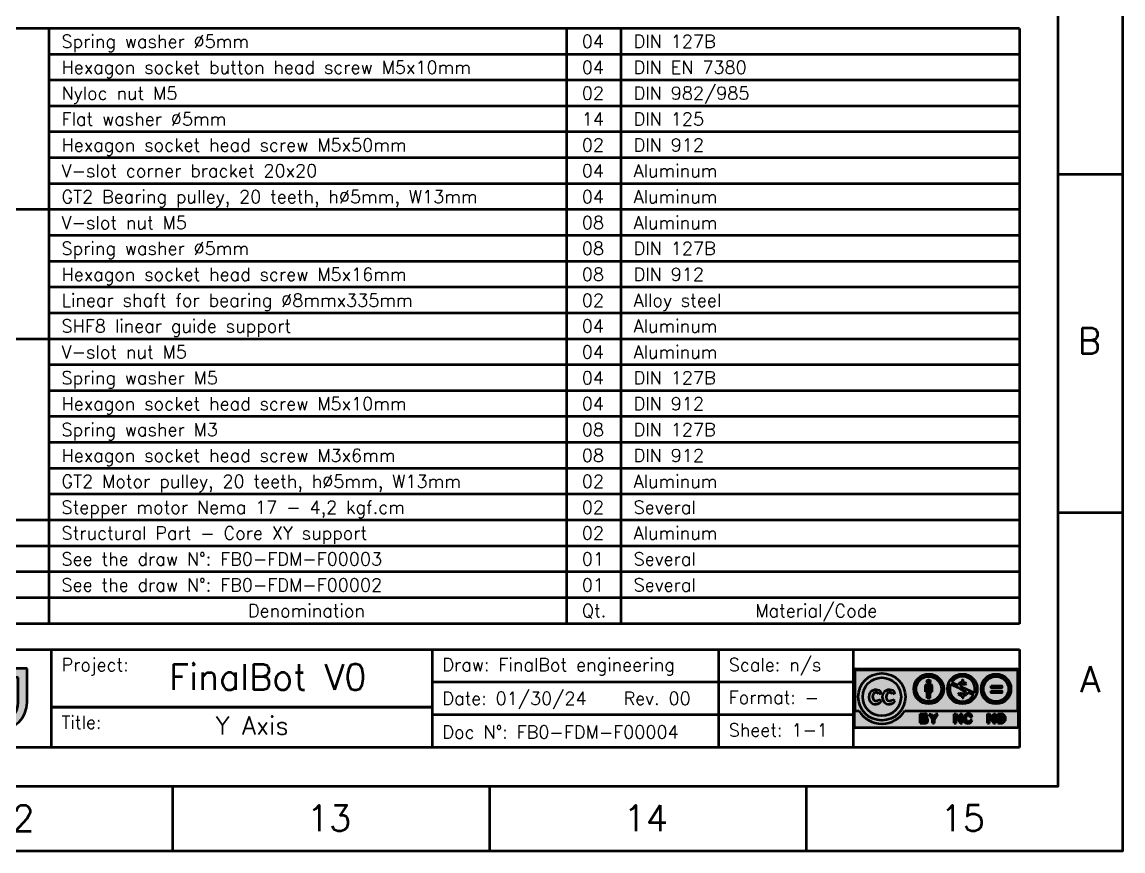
# Model space of a CAD drawing. Extents: x 21047 to 22882, y -7321 to -6014.
# Drawn here: x 22456.9 to 22882.3, y -7321 to -7000.7 of the extents above; entities that cross this region are included whole.
import ezdxf

# ---------------------------------------------------------------- set-up
doc = ezdxf.new("R2010")
doc.units = 0
doc.layers.add('Cotas', color=90, linetype='Continuous')
doc.layers.add('Peças Usinadas', color=120, linetype='Continuous', lineweight=50)
doc.styles.get("Standard").update_dxf_attribs({"font": 'romans.shx'})

# ---------------------------------------------------------------- blocks, each defined once
blk = doc.blocks.new('Logo CC')
at = {"layer": 'Peças Usinadas'}
h = blk.add_hatch(color=252, dxfattribs=at)
h.dxf.hatch_style = 1
h.paths.add_polyline_path([(20.48, 4.9, 0.414214), (20.04, 5.34), (-17.19, 5.34, 0.414214), (-17.63, 4.9), (-17.63, -7.85, 0.414214), (-17.19, -8.29), (20.04, -8.29, 0.414214), (20.48, -7.85), (20.48, 4.9)])
h.paths.add_polyline_path([(-16.56, -4.37), (-17.44, -4.37), (-17.44, 4.9, -0.414214), (-17.19, 5.15), (20.04, 5.15, -0.414214), (20.29, 4.9), (20.29, -4.37), (-5.84, -4.37, -0.563159), (-16.56, -4.37)], flags=16)
h.paths.add_polyline_path([(-16.67, -1.12, -1), (-5.73, -1.12, -1), (-16.67, -1.12)], flags=0)
h.paths.add_polyline_path([(-2.34, -5.06), (-1.12, -5.06, -0.661969), (-0.86, -6.06, -0.788457), (-1.09, -7.22), (-2.34, -7.22), (-2.34, -5.06)], flags=16)
h.paths.add_polyline_path([(-0.23, -5.14), (0.26, -5.14), (0.76, -5.98), (1.27, -5.14), (1.76, -5.14), (1, -6.41), (1, -7.27), (0.76, -7.27), (0.53, -7.27), (0.53, -6.41), (-0.23, -5.14)], flags=16)
h.paths.add_polyline_path([(5.57, -5.1), (6.05, -5.1), (6.97, -6.44), (6.97, -5.1), (7.45, -5.1), (7.45, -7.21), (6.97, -7.21), (6.05, -5.87), (6.05, -7.23), (5.57, -7.23), (5.57, -5.1)], flags=16)
h.paths.add_polyline_path([(7.82, -5.75, -0.213732), (8.48, -5.08, -0.134698), (9.1, -5.09, -0.397759), (9.71, -5.83), (9.24, -5.83, 0.6511), (8.35, -5.62, 0.22418), (8.31, -6.58, 0.699149), (9.24, -6.54), (9.71, -6.54, -0.390337), (8.8, -7.31, -0.329081), (7.83, -6.65, -0.166195), (7.82, -5.75)], flags=16)
h.paths.add_polyline_path([(13.29, -5.1), (13.77, -5.1), (14.7, -6.44), (14.7, -5.1), (15.18, -5.1), (15.18, -7.21), (14.7, -7.21), (13.77, -5.87), (13.77, -7.23), (13.29, -7.23), (13.29, -5.1)], flags=16)
h.paths.add_polyline_path([(15.66, -5.1), (16.59, -5.1, -0.863396), (16.59, -7.21), (15.66, -7.21), (15.66, -5.1)], flags=16)
h.paths.add_polyline_path([(16.02, -5.45), (16.59, -5.45, -0.611418), (16.59, -6.9), (16.02, -6.9), (16.02, -5.45)], flags=0)
h.paths.add_polyline_path([(-1.84, -5.45), (-1.29, -5.45, -0.888745), (-1.29, -5.94), (-1.84, -5.94), (-1.84, -5.45)], flags=0)
h.paths.add_polyline_path([(-1.84, -6.36), (-1.21, -6.36, -0.888745), (-1.21, -6.85), (-1.84, -6.85), (-1.84, -6.36)], flags=0)
h.paths.add_polyline_path([(-6.76, -1.12, -1), (-15.64, -1.12, -1), (-6.76, -1.12)], flags=0)
h.paths.add_polyline_path([(3.13, 0.69, -1), (-3.81, 0.69, -1), (3.13, 0.69)], flags=0)
h.paths.add_polyline_path([(2.59, 0.69, -1), (-3.27, 0.69, -1), (2.59, 0.69)], flags=0)
h.paths.add_polyline_path([(-1.12, 1.44, -0.414214), (-0.92, 1.64), (-0.34, 1.64), (0.23, 1.64, -0.414213), (0.43, 1.44), (0.43, 0), (0, 0), (0, -1.46), (-0.34, -1.46), (-0.69, -1.46), (-0.69, 0), (-1.12, 0), (-1.12, 1.44)], flags=0)
h.paths.add_polyline_path([(10.93, 0.69, -1), (3.99, 0.69, -1), (10.93, 0.69)], flags=0)
h.paths.add_polyline_path([(4.75, 1.8), (6.66, 0.93, 0.109981), (8.05, 0.21, -0.673703), (8.15, -0.15, -0.259108), (6.78, -0.18), (6.51, -0.48, 0.155874), (7.39, -0.85), (7.39, -1.33), (7.63, -1.33), (7.63, -0.85, 0.142846), (8.46, -0.56, 0.147289), (8.76, -0.04), (10.07, -0.64, -0.962523), (4.75, 1.8)], flags=0)
h.paths.add_polyline_path([(7.33, 1.73, -0.154068), (8.15, 1.66), (8.43, 1.96, 0.096441), (7.63, 2.24), (7.63, 2.76), (7.39, 2.76), (7.39, 2.26, 0.305146), (6.45, 1.57), (4.97, 2.24, -0.876811), (10.26, -0.18), (7.26, 1.21, -0.730169), (7.33, 1.73)], flags=0)
h.paths.add_polyline_path([(18.73, 0.69, -1), (11.79, 0.69, -1), (18.73, 0.69)], flags=0)
h.paths.add_polyline_path([(18.19, 0.69, -1), (12.33, 0.69, -1), (18.19, 0.69)], flags=0)
h.paths.add_polyline_path([(14.14, 1.43), (16.6, 1.43), (16.6, 0.97), (14.14, 0.97), (14.14, 1.43)], flags=0)
h.paths.add_polyline_path([(-11.27, -0.18), (-11.88, -0.53, 0.450891), (-13.11, -0.33, 0.349848), (-13.01, -1.97, 0.361747), (-11.79, -1.71), (-11.3, -2.06, -0.517788), (-13.86, -2.29, -0.339698), (-13.89, -0.09, -0.489965), (-11.27, -0.18)], flags=0)
h.paths.add_polyline_path([(-8.12, -0.18), (-8.73, -0.53, 0.450891), (-9.96, -0.33, 0.349848), (-9.86, -1.97, 0.361747), (-8.64, -1.71), (-8.15, -2.06, -0.517788), (-10.71, -2.29, -0.339698), (-10.74, -0.09, -0.489965), (-8.12, -0.18)], flags=0)
h.paths.add_polyline_path([(14.14, 0.28), (16.6, 0.28), (16.6, -0.19), (14.14, -0.19), (14.14, 0.28)], flags=0)
h.paths.add_polyline_path([(0.05, 2.45, -1), (-0.74, 2.45, -1), (0.05, 2.45)], flags=0)
h = blk.add_hatch(color=254, dxfattribs=at)
h.dxf.hatch_style = 1
h.paths.add_polyline_path([(20.29, 4.9, 0.414214), (20.04, 5.15), (-17.19, 5.15, 0.414214), (-17.44, 4.9), (-17.44, -4.37), (-16.56, -4.37, 0.563159), (-5.84, -4.37), (20.29, -4.37), (20.29, 4.9)])
h.paths.add_polyline_path([(-5.73, -1.12, -1), (-16.67, -1.12, -1), (-5.73, -1.12)], flags=16)
h.paths.add_polyline_path([(-6.76, -1.12, -1), (-15.64, -1.12, -1), (-6.76, -1.12)], flags=0)
h.paths.add_polyline_path([(3.13, 0.69, -1), (-3.81, 0.69, -1), (3.13, 0.69)], flags=16)
h.paths.add_polyline_path([(2.59, 0.69, -1), (-3.27, 0.69, -1), (2.59, 0.69)], flags=0)
h.paths.add_polyline_path([(-1.12, 1.44, -0.414214), (-0.92, 1.64), (-0.34, 1.64), (0.23, 1.64, -0.414213), (0.43, 1.44), (0.43, 0), (0, 0), (0, -1.46), (-0.34, -1.46), (-0.69, -1.46), (-0.69, 0), (-1.12, 0), (-1.12, 1.44)], flags=0)
h.paths.add_polyline_path([(10.93, 0.69, -1), (3.99, 0.69, -1), (10.93, 0.69)], flags=16)
h.paths.add_polyline_path([(4.75, 1.8), (6.66, 0.93, 0.109981), (8.05, 0.21, -0.673703), (8.15, -0.15, -0.259108), (6.78, -0.18), (6.51, -0.48, 0.155874), (7.39, -0.85), (7.39, -1.33), (7.63, -1.33), (7.63, -0.85, 0.142846), (8.46, -0.56, 0.147289), (8.76, -0.04), (10.07, -0.64, -0.962523), (4.75, 1.8)], flags=0)
h.paths.add_polyline_path([(7.33, 1.73, -0.154068), (8.15, 1.66), (8.43, 1.96, 0.096441), (7.63, 2.24), (7.63, 2.76), (7.39, 2.76), (7.39, 2.26, 0.305146), (6.45, 1.57), (4.97, 2.24, -0.876811), (10.26, -0.18), (7.26, 1.21, -0.730169), (7.33, 1.73)], flags=0)
h.paths.add_polyline_path([(18.73, 0.69, -1), (11.79, 0.69, -1), (18.73, 0.69)], flags=16)
h.paths.add_polyline_path([(18.19, 0.69, -1), (12.33, 0.69, -1), (18.19, 0.69)], flags=0)
h.paths.add_polyline_path([(14.14, 1.43), (16.6, 1.43), (16.6, 0.97), (14.14, 0.97), (14.14, 1.43)], flags=0)
h.paths.add_polyline_path([(-11.27, -0.18), (-11.88, -0.53, 0.450891), (-13.11, -0.33, 0.349848), (-13.01, -1.97, 0.361747), (-11.79, -1.71), (-11.3, -2.06, -0.517788), (-13.86, -2.29, -0.339698), (-13.89, -0.09, -0.489965), (-11.27, -0.18)], flags=0)
h.paths.add_polyline_path([(-8.12, -0.18), (-8.73, -0.53, 0.450891), (-9.96, -0.33, 0.349848), (-9.86, -1.97, 0.361747), (-8.64, -1.71), (-8.15, -2.06, -0.517788), (-10.71, -2.29, -0.339698), (-10.74, -0.09, -0.489965), (-8.12, -0.18)], flags=0)
h.paths.add_polyline_path([(14.14, 0.28), (16.6, 0.28), (16.6, -0.19), (14.14, -0.19), (14.14, 0.28)], flags=0)
h.paths.add_polyline_path([(0.05, 2.45, -1), (-0.74, 2.45, -1), (0.05, 2.45)], flags=0)
h = blk.add_hatch(color=252, dxfattribs=at)
h.dxf.hatch_style = 1
h.paths.add_polyline_path([(-5.73, -1.12, 1), (-16.67, -1.12, 1), (-5.73, -1.12)])
h.paths.add_polyline_path([(-15.64, -1.12, -1), (-6.76, -1.12, -1), (-15.64, -1.12)], flags=16)
h.paths.add_polyline_path([(-13.89, -0.09, -0.489965), (-11.27, -0.18), (-11.88, -0.53, 0.450891), (-13.11, -0.33, 0.349848), (-13.01, -1.97, 0.361747), (-11.79, -1.71), (-11.3, -2.06, -0.517788), (-13.86, -2.29, -0.339698), (-13.89, -0.09)], flags=0)
h.paths.add_polyline_path([(-10.74, -0.09, -0.489965), (-8.12, -0.18), (-8.73, -0.53, 0.450891), (-9.96, -0.33, 0.349848), (-9.86, -1.97, 0.361747), (-8.64, -1.71), (-8.15, -2.06, -0.517788), (-10.71, -2.29, -0.339698), (-10.74, -0.09)], flags=0)
h = blk.add_hatch(color=7, dxfattribs=at)
h.dxf.hatch_style = 1
h.paths.add_polyline_path([(-6.76, -1.12, 1), (-15.64, -1.12, 1), (-6.76, -1.12)])
h.paths.add_polyline_path([(-13.89, -0.09, -0.489965), (-11.27, -0.18), (-11.88, -0.53, 0.450891), (-13.11, -0.33, 0.349848), (-13.01, -1.97, 0.361747), (-11.79, -1.71), (-11.3, -2.06, -0.517788), (-13.86, -2.29, -0.339698), (-13.89, -0.09)], flags=16)
h.paths.add_polyline_path([(-10.74, -0.09, -0.489965), (-8.12, -0.18), (-8.73, -0.53, 0.450891), (-9.96, -0.33, 0.349848), (-9.86, -1.97, 0.361747), (-8.64, -1.71), (-8.15, -2.06, -0.517788), (-10.71, -2.29, -0.339698), (-10.74, -0.09)], flags=16)
h = blk.add_hatch(color=252, dxfattribs=at)
h.dxf.hatch_style = 1
h.paths.add_polyline_path([(3.13, 0.69, 1), (-3.81, 0.69, 1), (3.13, 0.69)])
h.paths.add_polyline_path([(2.59, 0.69, -1), (-3.27, 0.69, -1), (2.59, 0.69)], flags=16)
h.paths.add_polyline_path([(-0.92, 1.64), (-0.34, 1.64), (0.23, 1.64, -0.414213), (0.43, 1.44), (0.43, 0), (0, 0), (0, -1.46), (-0.34, -1.46), (-0.69, -1.46), (-0.69, 0), (-1.12, 0), (-1.12, 1.44, -0.414214), (-0.92, 1.64)], flags=0)
h.paths.add_polyline_path([(0.05, 2.45, -1), (-0.74, 2.45, -1), (0.05, 2.45)], flags=0)
h = blk.add_hatch(color=7, dxfattribs=at)
h.dxf.hatch_style = 1
h.paths.add_polyline_path([(2.59, 0.69, 1), (-3.27, 0.69, 1), (2.59, 0.69)])
h.paths.add_polyline_path([(-0.92, 1.64), (-0.34, 1.64), (0.23, 1.64, -0.414213), (0.43, 1.44), (0.43, 0), (0, 0), (0, -1.46), (-0.34, -1.46), (-0.69, -1.46), (-0.69, 0), (-1.12, 0), (-1.12, 1.44, -0.414214), (-0.92, 1.64)], flags=16)
h.paths.add_polyline_path([(0.05, 2.45, -1), (-0.74, 2.45, -1), (0.05, 2.45)], flags=16)
h = blk.add_hatch(color=252, dxfattribs=at)
h.dxf.hatch_style = 1
h.paths.add_polyline_path([(0.05, 2.45, 1), (-0.74, 2.45, 1), (0.05, 2.45)])
h = blk.add_hatch(color=252, dxfattribs=at)
h.dxf.hatch_style = 1
h.paths.add_polyline_path([(10.93, 0.69, 1), (3.99, 0.69, 1), (10.93, 0.69)])
h.paths.add_polyline_path([(4.75, 1.8), (6.66, 0.93, 0.109981), (8.05, 0.21, -0.673703), (8.15, -0.15, -0.259108), (6.78, -0.18), (6.51, -0.48, 0.155874), (7.39, -0.85), (7.39, -1.33), (7.63, -1.33), (7.63, -0.85, 0.142846), (8.46, -0.56, 0.147289), (8.76, -0.04), (10.07, -0.64, -0.962523), (4.75, 1.8)], flags=16)
h.paths.add_polyline_path([(10.26, -0.18), (7.26, 1.21, -0.730169), (7.33, 1.73, -0.154068), (8.15, 1.66), (8.43, 1.96, 0.096441), (7.63, 2.24), (7.63, 2.76), (7.39, 2.76), (7.39, 2.26, 0.305146), (6.45, 1.57), (4.97, 2.24, -0.876811), (10.26, -0.18)], flags=16)
h = blk.add_hatch(color=7, dxfattribs=at)
h.dxf.hatch_style = 1
h.paths.add_polyline_path([(7.39, 2.76), (7.63, 2.76), (7.63, 2.24, -0.096441), (8.43, 1.96), (8.15, 1.66, 0.154068), (7.33, 1.73, 0.730169), (7.26, 1.21), (10.26, -0.18, 0.876811), (4.97, 2.24), (6.45, 1.57, -0.305146), (7.39, 2.26), (7.39, 2.76)])
h = blk.add_hatch(color=252, dxfattribs=at)
h.dxf.hatch_style = 1
h.paths.add_polyline_path([(18.73, 0.69, 1), (11.79, 0.69, 1), (18.73, 0.69)])
h.paths.add_polyline_path([(18.19, 0.69, -1), (12.33, 0.69, -1), (18.19, 0.69)], flags=16)
h.paths.add_polyline_path([(14.14, 1.43), (16.6, 1.43), (16.6, 0.97), (14.14, 0.97), (14.14, 1.43)], flags=0)
h.paths.add_polyline_path([(14.14, 0.28), (16.6, 0.28), (16.6, -0.19), (14.14, -0.19), (14.14, 0.28)], flags=0)
h = blk.add_hatch(color=7, dxfattribs=at)
h.dxf.hatch_style = 1
h.paths.add_polyline_path([(12.33, 0.69, 1), (18.19, 0.69, 1), (12.33, 0.69)])
h.paths.add_polyline_path([(14.14, 1.43), (16.6, 1.43), (16.6, 0.97), (14.14, 0.97), (14.14, 1.43)], flags=16)
h.paths.add_polyline_path([(14.14, 0.28), (16.6, 0.28), (16.6, -0.19), (14.14, -0.19), (14.14, 0.28)], flags=16)
h = blk.add_hatch(color=252, dxfattribs=at)
h.dxf.hatch_style = 1
h.paths.add_polyline_path([(-11.3, -2.06), (-11.79, -1.71, -0.361747), (-13.01, -1.97, -0.349848), (-13.11, -0.33, -0.450891), (-11.88, -0.53), (-11.27, -0.18, 0.489965), (-13.89, -0.09, 0.339698), (-13.86, -2.29, 0.517788), (-11.3, -2.06)])
h = blk.add_hatch(color=252, dxfattribs=at)
h.dxf.hatch_style = 1
h.paths.add_polyline_path([(-8.15, -2.06), (-8.64, -1.71, -0.361747), (-9.86, -1.97, -0.349848), (-9.96, -0.33, -0.450891), (-8.73, -0.53), (-8.12, -0.18, 0.489965), (-10.74, -0.09, 0.339698), (-10.71, -2.29, 0.517788), (-8.15, -2.06)])
h = blk.add_hatch(color=252, dxfattribs=at)
h.dxf.hatch_style = 1
h.paths.add_polyline_path([(0.43, 1.44, 0.414214), (0.23, 1.64), (-0.34, 1.64), (-0.92, 1.64, 0.414214), (-1.12, 1.44), (-1.12, 0), (-0.69, 0), (-0.69, -1.46), (-0.34, -1.46), (0, -1.46), (0, 0), (0.43, 0), (0.43, 1.44)])
h = blk.add_hatch(color=7, dxfattribs=at)
h.dxf.hatch_style = 1
h.paths.add_polyline_path([(6.66, 0.93), (4.75, 1.8, 0.962523), (10.07, -0.64), (8.76, -0.04, -0.147289), (8.46, -0.56, -0.142846), (7.63, -0.85), (7.63, -1.33), (7.39, -1.33), (7.39, -0.85, -0.155874), (6.51, -0.48), (6.78, -0.18, 0.259108), (8.15, -0.15, 0.673703), (8.05, 0.21, -0.109981), (6.66, 0.93)])
h = blk.add_hatch(color=252, dxfattribs=at)
h.dxf.hatch_style = 1
h.paths.add_polyline_path([(16.6, 1.43), (14.14, 1.43), (14.14, 0.97), (16.6, 0.97), (16.6, 1.43)])
h = blk.add_hatch(color=252, dxfattribs=at)
h.dxf.hatch_style = 1
h.paths.add_polyline_path([(16.6, 0.28), (14.14, 0.28), (14.14, -0.19), (16.6, -0.19), (16.6, 0.28)])
h = blk.add_hatch(color=7, dxfattribs=at)
h.dxf.hatch_style = 1
h.paths.add_polyline_path([(-0.86, -6.06, 0.661969), (-1.12, -5.06), (-2.34, -5.06), (-2.34, -7.22), (-1.09, -7.22, 0.788457), (-0.86, -6.06)])
h.paths.add_polyline_path([(-1.84, -5.45), (-1.29, -5.45, -0.888745), (-1.29, -5.94), (-1.84, -5.94), (-1.84, -5.45)], flags=16)
h.paths.add_polyline_path([(-1.84, -6.36), (-1.21, -6.36, -0.888745), (-1.21, -6.85), (-1.84, -6.85), (-1.84, -6.36)], flags=16)
h = blk.add_hatch(color=7, dxfattribs=at)
h.dxf.hatch_style = 1
h.paths.add_polyline_path([(7.45, -5.1), (6.97, -5.1), (6.97, -6.44), (6.05, -5.1), (5.57, -5.1), (5.57, -7.23), (6.05, -7.23), (6.05, -5.87), (6.97, -7.21), (7.45, -7.21), (7.45, -5.1)])
h = blk.add_hatch(color=7, dxfattribs=at)
h.dxf.hatch_style = 1
h.paths.add_polyline_path([(9.71, -6.54), (9.24, -6.54, -0.699149), (8.31, -6.58, -0.22418), (8.35, -5.62, -0.6511), (9.24, -5.83), (9.71, -5.83, 0.397759), (9.1, -5.09, 0.134698), (8.48, -5.08, 0.213732), (7.82, -5.75, 0.166195), (7.83, -6.65, 0.329081), (8.8, -7.31, 0.390337), (9.71, -6.54)])
h = blk.add_hatch(color=7, dxfattribs=at)
h.dxf.hatch_style = 1
h.paths.add_polyline_path([(15.18, -5.1), (14.7, -5.1), (14.7, -6.44), (13.77, -5.1), (13.29, -5.1), (13.29, -7.23), (13.77, -7.23), (13.77, -5.87), (14.7, -7.21), (15.18, -7.21), (15.18, -5.1)])
h = blk.add_hatch(color=7, dxfattribs=at)
h.dxf.hatch_style = 1
h.paths.add_polyline_path([(16.59, -5.1), (15.66, -5.1), (15.66, -7.21), (16.59, -7.21, 0.863396), (16.59, -5.1)])
h.paths.add_polyline_path([(16.02, -5.45), (16.59, -5.45, -0.611418), (16.59, -6.9), (16.02, -6.9), (16.02, -5.45)], flags=16)
h = blk.add_hatch(color=252, dxfattribs=at)
h.dxf.hatch_style = 1
h.paths.add_polyline_path([(-1.29, -5.45), (-1.84, -5.45), (-1.84, -5.94), (-1.29, -5.94, 0.888745), (-1.29, -5.45)])
h = blk.add_hatch(color=252, dxfattribs=at)
h.dxf.hatch_style = 1
h.paths.add_polyline_path([(-1.21, -6.36), (-1.84, -6.36), (-1.84, -6.85), (-1.21, -6.85, 0.888745), (-1.21, -6.36)])
h = blk.add_hatch(color=7, dxfattribs=at)
h.dxf.hatch_style = 1
h.paths.add_polyline_path([(1.76, -5.14), (1.27, -5.14), (0.76, -5.98), (0.26, -5.14), (-0.23, -5.14), (0.53, -6.41), (0.53, -7.27), (0.76, -7.27), (1, -7.27), (1, -6.41), (1.76, -5.14)])
h = blk.add_hatch(color=252, dxfattribs=at)
h.dxf.hatch_style = 1
h.paths.add_polyline_path([(16.59, -5.45), (16.02, -5.45), (16.02, -6.9), (16.59, -6.9, 0.611418), (16.59, -5.45)])
for p, q in [((-17.85, 9.83), (-17.85, -12.87)), ((-17.85, 9.83), (20.69, 9.83)), ((20.69, 9.83), (20.69, -12.87)), ((20.69, -12.87), (-17.85, -12.87))]:
    blk.add_line(p, q, dxfattribs=at)
at = {"layer": 'Peças Usinadas', "color": 252}
for p, q in [((-17.19, 5.34), (20.04, 5.34)), ((-17.19, 5.15), (20.04, 5.15)), ((-17.63, 4.9), (-17.63, -7.85)), ((-17.44, 4.9), (-17.44, -4.37)), ((20.29, -4.37), (20.29, 4.9)), ((20.48, -7.85), (20.48, 4.9)), ((-1.12, 0), (-1.12, 1.44)), ((-0.69, 0), (-1.12, 0)), ((-0.92, 1.64), (-0.34, 1.64)), ((-0.69, -1.46), (-0.69, 0)), ((0.23, 1.64), (-0.34, 1.64)), ((0, 0), (0.43, 0)), ((0, -1.46), (0, 0)), ((0.43, 0), (0.43, 1.44)), ((4.75, 1.8), (6.66, 0.93)), ((4.97, 2.24), (6.45, 1.57)), ((7.26, 1.21), (10.26, -0.18)), ((8.15, 1.66), (8.43, 1.96)), ((-11.27, -0.18), (-11.88, -0.53)), ((-11.3, -2.06), (-11.79, -1.71)), ((-8.12, -0.18), (-8.73, -0.53)), ((-8.15, -2.06), (-8.64, -1.71)), ((-0.34, -1.46), (-0.69, -1.46)), ((-0.34, -1.46), (0, -1.46)), ((6.51, -0.48), (6.78, -0.18)), ((8.76, -0.04), (10.07, -0.64)), ((-17.44, -4.37), (-16.56, -4.37)), ((-5.84, -4.37), (20.29, -4.37)), ((-2.34, -5.06), (-1.12, -5.06)), ((-2.34, -7.22), (-2.34, -5.06)), ((5.57, -5.1), (6.05, -5.1)), ((5.57, -7.23), (5.57, -5.1)), ((6.05, -5.1), (6.97, -6.44)), ((6.97, -6.44), (6.97, -5.1)), ((6.97, -5.1), (7.45, -5.1)), ((7.45, -7.21), (7.45, -5.1)), ((13.29, -5.1), (13.77, -5.1)), ((13.29, -7.23), (13.29, -5.1)), ((13.77, -5.1), (14.7, -6.44)), ((14.7, -6.44), (14.7, -5.1)), ((14.7, -5.1), (15.18, -5.1)), ((15.18, -7.21), (15.18, -5.1)), ((15.66, -5.1), (16.59, -5.1)), ((15.66, -7.21), (15.66, -5.1)), ((-2.34, -7.22), (-1.09, -7.22)), ((-1.84, -5.94), (-1.84, -5.45)), ((-1.84, -5.45), (-1.29, -5.45)), ((-1.84, -5.94), (-1.29, -5.94)), ((-1.84, -6.36), (-1.21, -6.36)), ((-1.84, -6.85), (-1.84, -6.36)), ((-1.84, -6.85), (-1.21, -6.85)), ((-0.23, -5.14), (0.26, -5.14)), ((0.53, -6.41), (-0.23, -5.14)), ((0.76, -5.98), (0.26, -5.14)), ((0.53, -7.27), (0.53, -6.41)), ((0.53, -7.27), (0.76, -7.27)), ((0.76, -5.98), (1.27, -5.14)), ((1, -7.27), (0.76, -7.27)), ((1, -6.41), (1.76, -5.14)), ((1, -7.27), (1, -6.41)), ((1.76, -5.14), (1.27, -5.14)), ((5.57, -7.23), (6.05, -7.23)), ((6.05, -5.87), (6.97, -7.21)), ((6.05, -7.23), (6.05, -5.87)), ((6.97, -7.21), (7.45, -7.21)), ((9.24, -5.83), (9.71, -5.83)), ((9.24, -6.54), (9.71, -6.54)), ((13.29, -7.23), (13.77, -7.23)), ((13.77, -5.87), (14.7, -7.21)), ((13.77, -7.23), (13.77, -5.87)), ((14.7, -7.21), (15.18, -7.21)), ((15.66, -7.21), (16.59, -7.21)), ((16.59, -5.45), (16.02, -5.45)), ((16.02, -6.9), (16.02, -5.45)), ((16.59, -6.9), (16.02, -6.9)), ((20.04, -8.29), (-17.19, -8.29))]:
    blk.add_line(p, q, dxfattribs=at)
at = {"layer": 'Peças Usinadas', "color": 252, "flags": 128}
for points in [[(7.63, 2.24), (7.63, 2.76), (7.39, 2.76), (7.39, 2.26)], [(7.39, -1.33), (7.63, -1.33), (7.63, -0.85)], [(7.39, -0.85), (7.39, -1.33)]]:
    blk.add_lwpolyline(points, dxfattribs=at)
for points in [[(14.14, 1.43), (16.6, 1.43), (16.6, 0.97), (14.14, 0.97)], [(14.14, 0.28), (16.6, 0.28), (16.6, -0.19), (14.14, -0.19)]]:
    blk.add_lwpolyline(points, close=True, dxfattribs=at)
at = {"layer": 'Peças Usinadas', "color": 252}
for centre, radius in [((-11.2, -1.12), 5.47), ((-11.2, -1.12), 4.44), ((-0.34, 0.69), 3.47), ((-0.34, 0.69), 2.93), ((-0.35, 2.45), 0.394), ((7.46, 0.69), 3.47), ((15.26, 0.69), 3.47), ((15.26, 0.69), 2.93)]:
    blk.add_circle(centre, radius, dxfattribs=at)
for centre, radius, start, end in [((-17.19, 4.9), 0.44, 90, 180), ((-17.19, 4.9), 0.25, 90, 180), ((20.04, 4.9), 0.44, 360, 90), ((20.04, 4.9), 0.25, 360, 90), ((7.46, 0.69), 2.93, 342.9005, 147.879), ((-12.61, -1.14), 1.65, 35.899, 140.312), ((-9.46, -1.14), 1.65, 35.899, 140.312), ((-0.92, 1.44), 0.2, 90, 180), ((0.23, 1.44), 0.2, 360, 90), ((7.46, 0.69), 2.93, 157.5777, 333.2017), ((7.43, 1.22), 1.04, 92.4066, 160.2839), ((8.98, 3.7), 3.61, 230.0829, 255.1878), ((7.38, 1.46), 0.274, 100.5329, 245.0759), ((7.64, 0.38), 1.38, 67.9424, 102.9766), ((7.31, 0.05), 2.22, 59.7313, 81.7659), ((8.03, 0.01), 0.197, 307.7598, 83.633), ((-12.44, -1.17), 1.81, 143.2776, 218.3278), ((-12.66, -1.27), 1.57, 220.4297, 329.9279), ((-12.03, -1.08), 1.32, 145.1635, 222.2927), ((-12.59, -0.97), 0.834, 32.2581, 129.3387), ((-12.56, -1.11), 0.977, 242.5501, 322.0999), ((-9.29, -1.17), 1.81, 143.2776, 218.3278), ((-9.51, -1.27), 1.57, 220.4297, 329.9279), ((-8.88, -1.08), 1.32, 145.1635, 222.2927), ((-9.44, -0.97), 0.834, 32.2581, 129.3387), ((-9.41, -1.11), 0.977, 242.5501, 322.0999), ((7.53, 0.72), 1.58, 229.3802, 264.8188), ((7.44, 1.08), 1.41, 242.197, 300.3024), ((7.53, 0.72), 1.58, 273.4515, 305.9694), ((7.75, 0.21), 1.05, 312.6699, 346.185), ((-11.2, -1.12), 6.26, 211.2271, 328.7729), ((-1.2, -5.61), 0.563, 307.4065, 81.4197), ((8.89, -6.15), 1.14, 111.2202, 159.478), ((8.78, -6.21), 1.17, 74.3385, 105.0244), ((9.01, -5.79), 0.705, 356.0828, 82.8454), ((16.43, -6.15), 1.06, 278.3856, 81.6144), ((-1.32, -5.69), 0.246, 276.7421, 83.2579), ((-1.24, -6.61), 0.246, 276.7421, 83.2579), ((-1.11, -6.61), 0.605, 272.1182, 65.1353), ((9.14, -6.19), 1.39, 161.3638, 199.108), ((8.76, -6.32), 0.992, 199.5295, 272.3911), ((9.34, -6.14), 1.12, 152.4639, 203.0066), ((8.77, -6.39), 0.498, 202.1633, 342.0005), ((8.75, -5.93), 0.504, 10.3325, 142.6051), ((8.84, -6.43), 0.878, 267.2945, 352.5847), ((16.22, -6.17), 0.813, 297.1152, 62.8848), ((-17.19, -7.85), 0.44, 180, 270), ((20.04, -7.85), 0.44, 270, 360)]:
    blk.add_arc(centre, radius, start, end, dxfattribs=at)
blk = doc.blocks.new('Logo CC 2')
at = {"layer": 'Peças Usinadas', "xscale": 1.666839599609375, "yscale": 1.666839599609375, "zscale": 1.666839599609375}
blk.add_blockref('Logo CC', (-0.72, 0), dxfattribs=at)
blk = doc.blocks.new('Logo FinalBot')
at = {"layer": 'Peças Usinadas'}
h = blk.add_hatch(color=160, dxfattribs=at)
h.dxf.hatch_style = 1
h.paths.add_polyline_path([(20.07, -3.68), (20.07, 4.02), (-16.79, 4.02, 0.414214), (-22.99, -2.18), (-22.99, -9.88), (13.87, -9.88, 0.414214), (20.07, -3.68)])
h.paths.add_polyline_path([(-16.79, 2.02), (18.07, 2.02), (18.07, -3.68, -0.414214), (13.87, -7.88), (-20.99, -7.88), (-20.99, -2.18, -0.414214), (-16.79, 2.02)], flags=16)
h.paths.add_polyline_path([(-17.68, 0.02), (-13.16, 0.02), (-13.16, -0.98), (-16.68, -0.98), (-16.68, -2.43), (-15.18, -2.43), (-15.18, -3.43), (-16.68, -3.43), (-16.68, -5.88), (-17.68, -5.88), (-17.68, 0.02)], flags=0)
h.paths.add_polyline_path([(0, 0), (1.39, 0), (1.39, -5.9), (0.39, -5.9), (0.39, -0.93), (0, -0.93), (0, 0)], flags=0)
h.paths.add_polyline_path([(-11.45, -1.02, -1), (-12.45, -1.02, -1), (-11.45, -1.02)], flags=0)
h.paths.add_polyline_path([(2.96, 0.02), (4.68, 0.02, -0.004522), (4.7, 0.02, -0.411567), (5.9, -1.2), (5.9, -1.97, -0.084636), (5.83, -2.4, -0.287129), (6.56, -3.57), (6.56, -4.58, -0.414214), (5.26, -5.88), (2.96, -5.88), (2.96, 0.02)], flags=0)
h.paths.add_polyline_path([(-12.45, -2.27), (-11.45, -2.27), (-11.45, -5.88), (-12.45, -5.88), (-12.45, -2.27)], flags=0)
h.paths.add_polyline_path([(-10.25, -3.57, -0.414214), (-8.95, -2.27), (-7.45, -2.27, -0.414213), (-6.15, -3.57), (-6.15, -5.88), (-7.15, -5.88), (-7.15, -3.57, 0.414214), (-7.45, -3.27), (-8.95, -3.27, 0.414214), (-9.25, -3.57), (-9.25, -5.88), (-10.25, -5.88), (-10.25, -3.57)], flags=0)
h.paths.add_polyline_path([(-5.11, -4.09, -0.414214), (-3.31, -2.29), (-2.81, -2.29, -0.11565), (-2.01, -2.48), (-2.01, -2.29), (-1.01, -2.29), (-1.01, -5.9), (-2.01, -5.9), (-2.01, -5.71, -0.114336), (-2.8, -5.9), (-3.3, -5.9, -0.411757), (-5.11, -4.09)], flags=0)
h.paths.add_polyline_path([(-4.11, -4.09, -0.414214), (-3.31, -3.29), (-2.81, -3.29, -0.414213), (-2.01, -4.09), (-2.01, -4.21, -0.37241), (-2.8, -4.9), (-3.3, -4.9, -0.40873), (-4.11, -4.09)], flags=0)
h.paths.add_polyline_path([(3.96, -3.27), (5.26, -3.27, -0.414214), (5.56, -3.57), (5.56, -4.58, -0.414214), (5.26, -4.88), (3.96, -4.88), (3.96, -3.27)], flags=0)
h.paths.add_polyline_path([(7.6, -4.07, -0.414214), (9.4, -2.27), (9.92, -2.27, -0.414214), (11.72, -4.07, -0.411757), (9.91, -5.87), (9.41, -5.87, -0.411757), (7.6, -4.07)], flags=0)
h.paths.add_polyline_path([(8.6, -4.07, -0.414214), (9.4, -3.27), (9.92, -3.27, -0.414214), (10.72, -4.07, -0.40873), (9.91, -4.87), (9.41, -4.87, -0.40873), (8.6, -4.07)], flags=0)
h.paths.add_polyline_path([(3.96, -0.98), (4.68, -0.98, -0.007603), (4.69, -0.98, -0.003081), (4.69, -0.98, -0.407969), (4.9, -1.2), (4.9, -1.97, -0.414214), (4.6, -2.27), (3.96, -2.27), (3.96, -0.98)], flags=0)
h = blk.add_hatch(color=7, dxfattribs=at)
h.dxf.hatch_style = 1
h.paths.add_polyline_path([(18.07, 2.02), (-16.79, 2.02, 0.414214), (-20.99, -2.18), (-20.99, -7.88), (13.87, -7.88, 0.414214), (18.07, -3.68), (18.07, 2.02)])
h.paths.add_polyline_path([(-17.68, 0.02), (-13.16, 0.02), (-13.16, -0.98), (-16.68, -0.98), (-16.68, -2.43), (-15.18, -2.43), (-15.18, -3.43), (-16.68, -3.43), (-16.68, -5.88), (-17.68, -5.88), (-17.68, 0.02)], flags=16)
h.paths.add_polyline_path([(-12.45, -2.27), (-11.45, -2.27), (-11.45, -5.88), (-12.45, -5.88), (-12.45, -2.27)], flags=16)
h.paths.add_polyline_path([(-8.95, -2.27), (-7.45, -2.27, -0.414213), (-6.15, -3.57), (-6.15, -5.88), (-7.15, -5.88), (-7.15, -3.57, 0.414214), (-7.45, -3.27), (-8.95, -3.27, 0.414214), (-9.25, -3.57), (-9.25, -5.88), (-10.25, -5.88), (-10.25, -3.57, -0.414214), (-8.95, -2.27)], flags=16)
h.paths.add_polyline_path([(-3.31, -2.29), (-2.81, -2.29, -0.11565), (-2.01, -2.48), (-2.01, -2.29), (-1.01, -2.29), (-1.01, -5.9), (-2.01, -5.9), (-2.01, -5.71, -0.114336), (-2.8, -5.9), (-3.3, -5.9, -0.411757), (-5.11, -4.09, -0.414214), (-3.31, -2.29)], flags=16)
h.paths.add_polyline_path([(-3.31, -3.29), (-2.81, -3.29, -0.414213), (-2.01, -4.09), (-2.01, -4.21, -0.37241), (-2.8, -4.9), (-3.3, -4.9, -0.40873), (-4.11, -4.09, -0.414214), (-3.31, -3.29)], flags=0)
h.paths.add_polyline_path([(0.39, -0.93), (0, -0.93), (0, 0), (1.39, 0), (1.39, -5.9), (0.39, -5.9), (0.39, -0.93)], flags=16)
h.paths.add_polyline_path([(2.96, 0.02), (4.68, 0.02, -0.004522), (4.7, 0.02, -0.411567), (5.9, -1.2), (5.9, -1.97, -0.084636), (5.83, -2.4, -0.287129), (6.56, -3.57), (6.56, -4.58, -0.414214), (5.26, -5.88), (2.96, -5.88), (2.96, 0.02)], flags=16)
h.paths.add_polyline_path([(3.96, -3.27), (5.26, -3.27, -0.414214), (5.56, -3.57), (5.56, -4.58, -0.414214), (5.26, -4.88), (3.96, -4.88), (3.96, -3.27)], flags=0)
h.paths.add_polyline_path([(9.4, -2.27), (9.92, -2.27, -0.414214), (11.72, -4.07, -0.411757), (9.91, -5.87), (9.41, -5.87, -0.411757), (7.6, -4.07, -0.414214), (9.4, -2.27)], flags=16)
h.paths.add_polyline_path([(9.4, -3.27), (9.92, -3.27, -0.414214), (10.72, -4.07, -0.40873), (9.91, -4.87), (9.41, -4.87, -0.40873), (8.6, -4.07, -0.414214), (9.4, -3.27)], flags=0)
h.paths.add_polyline_path([(12.92, -0.98), (11.87, -0.98), (11.07, -0.98), (11.07, 0.02), (15.77, 0.02), (15.77, -0.98), (13.92, -0.98), (13.92, -5.87), (12.92, -5.87), (12.92, -0.98)], flags=16)
h.paths.add_polyline_path([(-11.45, -1.02, -1), (-12.45, -1.02, -1), (-11.45, -1.02)], flags=16)
h.paths.add_polyline_path([(3.96, -0.98), (4.68, -0.98, -0.007603), (4.69, -0.98, -0.003081), (4.69, -0.98, -0.407969), (4.9, -1.2), (4.9, -1.97, -0.414214), (4.6, -2.27), (3.96, -2.27), (3.96, -0.98)], flags=0)
h = blk.add_hatch(color=160, dxfattribs=at)
h.dxf.hatch_style = 1
h.paths.add_polyline_path([(-15.18, -2.43), (-16.68, -2.43), (-16.68, -0.98), (-13.16, -0.98), (-13.16, 0.02), (-17.68, 0.02), (-17.68, -5.88), (-16.68, -5.88), (-16.68, -3.43), (-15.18, -3.43), (-15.18, -2.43)])
h = blk.add_hatch(color=160, dxfattribs=at)
h.dxf.hatch_style = 1
h.paths.add_polyline_path([(1.39, 0), (0, 0), (0, -0.93), (0.39, -0.93), (0.39, -5.9), (1.39, -5.9), (1.39, 0)])
h = blk.add_hatch(color=160, dxfattribs=at)
h.dxf.hatch_style = 1
h.paths.add_polyline_path([(6.56, -4.58), (6.56, -3.57, 0.287129), (5.83, -2.4, 0.084636), (5.9, -1.97), (5.9, -1.2, 0.411567), (4.7, 0.02), (4.68, 0.02), (2.96, 0.02), (2.96, -5.88), (5.26, -5.88, 0.414213), (6.56, -4.58)])
h.paths.add_polyline_path([(3.96, -0.98), (4.68, -0.98, -0.007603), (4.69, -0.98, -0.003081), (4.69, -0.98, -0.407969), (4.9, -1.2), (4.9, -1.97, -0.414214), (4.6, -2.27), (3.96, -2.27), (3.96, -0.98)], flags=16)
h.paths.add_polyline_path([(3.96, -3.27), (5.26, -3.27, -0.414214), (5.56, -3.57), (5.56, -4.58, -0.414214), (5.26, -4.88), (3.96, -4.88), (3.96, -3.27)], flags=16)
h = blk.add_hatch(color=160, dxfattribs=at)
h.dxf.hatch_style = 1
h.paths.add_polyline_path([(15.77, 0.02), (11.07, 0.02), (11.07, -0.98), (12.92, -0.98), (12.92, -5.87), (13.92, -5.87), (13.92, -0.98), (15.77, -0.98), (15.77, 0.02)])
h = blk.add_hatch(color=160, dxfattribs=at)
h.dxf.hatch_style = 1
h.paths.add_polyline_path([(-11.45, -1.02, 1), (-12.45, -1.02, 1), (-11.45, -1.02)])
h = blk.add_hatch(color=160, dxfattribs=at)
h.dxf.hatch_style = 1
h.paths.add_polyline_path([(-11.45, -2.27), (-12.45, -2.27), (-12.45, -5.88), (-11.45, -5.88), (-11.45, -2.27)])
h = blk.add_hatch(color=160, dxfattribs=at)
h.dxf.hatch_style = 1
h.paths.add_polyline_path([(-7.45, -2.27), (-8.95, -2.27, 0.414214), (-10.25, -3.57), (-10.25, -5.88), (-9.25, -5.88), (-9.25, -3.57, -0.414214), (-8.95, -3.27), (-7.45, -3.27, -0.414213), (-7.15, -3.57), (-7.15, -5.88), (-6.15, -5.88), (-6.15, -3.57, 0.414214), (-7.45, -2.27)])
h = blk.add_hatch(color=160, dxfattribs=at)
h.dxf.hatch_style = 1
h.paths.add_polyline_path([(-1.01, -2.29), (-2.01, -2.29), (-2.01, -2.48, 0.11565), (-2.81, -2.29), (-3.31, -2.29, 0.414214), (-5.11, -4.09, 0.411757), (-3.3, -5.9), (-2.8, -5.9, 0.114336), (-2.01, -5.71), (-2.01, -5.9), (-1.01, -5.9), (-1.01, -2.29)])
h.paths.add_polyline_path([(-4.11, -4.09, -0.414214), (-3.31, -3.29), (-2.81, -3.29, -0.414214), (-2.01, -4.09), (-2.01, -4.21, -0.37241), (-2.8, -4.9), (-3.3, -4.9, -0.40873), (-4.11, -4.09)], flags=16)
h = blk.add_hatch(color=7, dxfattribs=at)
h.dxf.hatch_style = 1
h.paths.add_polyline_path([(4.9, -1.2, 0.407969), (4.69, -0.98), (4.68, -0.98), (3.96, -0.98), (3.96, -2.27), (4.6, -2.27, 0.414214), (4.9, -1.97), (4.9, -1.2)])
h = blk.add_hatch(color=160, dxfattribs=at)
h.dxf.hatch_style = 1
h.paths.add_polyline_path([(11.72, -4.07, 0.414214), (9.92, -2.27), (9.4, -2.27, 0.414214), (7.6, -4.07, 0.411757), (9.41, -5.87), (9.91, -5.87, 0.411757), (11.72, -4.07)])
h.paths.add_polyline_path([(8.6, -4.07, -0.414214), (9.4, -3.27), (9.92, -3.27, -0.414214), (10.72, -4.07, -0.40873), (9.91, -4.87), (9.41, -4.87, -0.40873), (8.6, -4.07)], flags=16)
h = blk.add_hatch(color=7, dxfattribs=at)
h.dxf.hatch_style = 1
h.paths.add_polyline_path([(-2.81, -3.29), (-3.31, -3.29, 0.414214), (-4.11, -4.09, 0.40873), (-3.3, -4.9), (-2.8, -4.9, 0.372409), (-2.01, -4.21), (-2.01, -4.09, 0.414214), (-2.81, -3.29)])
h = blk.add_hatch(color=7, dxfattribs=at)
h.dxf.hatch_style = 1
h.paths.add_polyline_path([(5.56, -3.57, 0.414214), (5.26, -3.27), (3.96, -3.27), (3.96, -4.88), (5.26, -4.88, 0.414214), (5.56, -4.58), (5.56, -3.57)])
h = blk.add_hatch(color=7, dxfattribs=at)
h.dxf.hatch_style = 1
h.paths.add_polyline_path([(9.92, -3.27), (9.4, -3.27, 0.414214), (8.6, -4.07, 0.40873), (9.41, -4.87), (9.91, -4.87, 0.40873), (10.72, -4.07, 0.414214), (9.92, -3.27)])
at = {"layer": 'Peças Usinadas', "color": 160}
for p, q in [((20.07, 4.02), (-16.79, 4.02)), ((20.07, -3.68), (20.07, 4.02)), ((-17.68, 0.02), (-13.16, 0.02)), ((-17.68, -5.88), (-17.68, 0.02)), ((18.07, 2.02), (-16.79, 2.02)), ((-13.16, -0.98), (-13.16, 0.02)), ((0, 0), (1.39, 0)), ((0, 0), (0, -0.93)), ((1.39, -5.9), (1.39, 0)), ((4.7, 0.02), (2.96, 0.02)), ((2.96, -5.88), (2.96, 0.02)), ((11.07, 0.02), (15.77, 0.02)), ((11.07, -0.98), (11.07, 0.02)), ((11.07, 0.02), (15.77, 0.02)), ((11.07, -0.98), (11.07, 0.02)), ((15.77, -0.98), (15.77, 0.02)), ((15.77, 0.02), (15.77, -0.98)), ((18.07, -3.68), (18.07, 2.02)), ((-22.99, -2.18), (-22.99, -9.88)), ((-20.99, -2.18), (-20.99, -7.88)), ((-16.68, -2.43), (-16.68, -0.98)), ((-16.68, -0.98), (-13.16, -0.98)), ((-16.68, -2.43), (-15.18, -2.43)), ((-15.18, -3.43), (-15.18, -2.43)), ((-12.45, -2.27), (-11.45, -2.27)), ((-12.45, -5.88), (-12.45, -2.27)), ((-11.45, -5.88), (-11.45, -2.27)), ((-8.95, -2.27), (-7.45, -2.27)), ((-3.31, -2.29), (-2.81, -2.29)), ((-2.01, -2.48), (-2.01, -2.29)), ((-1.01, -2.29), (-2.01, -2.29)), ((-1.01, -5.9), (-1.01, -2.29)), ((0.39, -0.93), (0, -0.93)), ((0.39, -5.9), (0.39, -0.93)), ((4.7, -0.98), (3.96, -0.98)), ((3.96, -2.27), (3.96, -0.98)), ((3.96, -2.27), (4.6, -2.27)), ((4.9, -1.2), (4.9, -1.97)), ((5.9, -1.2), (5.9, -1.97)), ((9.4, -2.27), (9.92, -2.27)), ((12.92, -0.98), (11.07, -0.98)), ((11.87, -0.98), (13.72, -0.98)), ((12.92, -5.87), (12.92, -0.98)), ((12.92, -5.87), (12.92, -0.98)), ((13.92, -0.98), (15.77, -0.98)), ((13.92, -5.87), (13.92, -0.98)), ((13.92, -0.98), (13.92, -5.87)), ((15.77, -0.98), (13.92, -0.98)), ((-16.68, -3.43), (-15.18, -3.43)), ((-16.68, -5.88), (-16.68, -3.43)), ((-10.25, -5.88), (-10.25, -3.57)), ((-9.25, -5.88), (-9.25, -3.57)), ((-8.95, -3.27), (-7.45, -3.27)), ((-7.15, -5.88), (-7.15, -3.57)), ((-6.15, -5.88), (-6.15, -3.57)), ((-3.31, -3.29), (-2.81, -3.29)), ((-3.3, -4.9), (-2.8, -4.9)), ((-2.01, -4.21), (-2.01, -4.09)), ((3.96, -4.88), (3.96, -3.27)), ((3.96, -3.27), (5.26, -3.27)), ((3.96, -4.88), (5.26, -4.88)), ((5.56, -4.58), (5.56, -3.57)), ((6.56, -4.58), (6.56, -3.57)), ((9.4, -3.27), (9.92, -3.27)), ((9.41, -4.87), (9.91, -4.87)), ((-17.68, -5.88), (-16.68, -5.88)), ((-12.45, -5.88), (-11.45, -5.88)), ((-10.25, -5.88), (-9.25, -5.88)), ((-7.15, -5.88), (-6.15, -5.88)), ((-3.3, -5.9), (-2.8, -5.9)), ((-2.01, -5.9), (-2.01, -5.71)), ((-1.01, -5.9), (-2.01, -5.9)), ((0.39, -5.9), (1.39, -5.9)), ((2.96, -5.88), (5.26, -5.88)), ((9.41, -5.87), (9.91, -5.87)), ((12.92, -5.87), (13.92, -5.87)), ((13.92, -5.87), (12.92, -5.87)), ((-22.99, -9.88), (13.87, -9.88)), ((-20.99, -7.88), (13.87, -7.88))]:
    blk.add_line(p, q, dxfattribs=at)
blk.add_circle((-11.95, -1.02), 0.5, dxfattribs=at)
for centre, radius, start, end in [((-16.79, -2.18), 6.2, 90, 180), ((-16.79, -2.18), 4.2, 90, 180), ((4.69, -1.2), 1.22, 0, 91.2243), ((-8.95, -3.57), 1.3, 90, 180), ((-7.45, -3.57), 1.3, 360, 90), ((-3.31, -4.09), 1.8, 90, 180), ((-2.81, -4.09), 1.8, 63.6122, 90), ((4.6, -1.97), 0.3, 270, 360), ((4.69, -1.2), 0.218, 360, 91.2243), ((4.69, -1.2), 0.218, 360, 89.4819), ((4.6, -1.97), 1.3, 340.6489, 360), ((5.26, -3.57), 1.3, 360, 64.0812), ((5.26, -3.57), 1.3, 360, 64.0812), ((9.4, -4.07), 1.8, 90, 180), ((9.92, -4.07), 1.8, 0, 90), ((-8.95, -3.57), 0.299, 90, 180), ((-7.45, -3.57), 0.299, 0, 90), ((-3.3, -4.08), 1.81, 180.2938, 269.8127), ((-3.31, -4.09), 0.8, 90, 180), ((-3.3, -4.08), 0.814, 180.6566, 269.5819), ((-2.81, -4.09), 0.8, 0, 90), ((-2.8, -4.1), 0.8, 270, 351.7033), ((5.26, -3.57), 0.3, 0, 90), ((5.26, -4.58), 1.3, 270, 360), ((5.26, -4.58), 0.3, 270, 360), ((9.42, -4.06), 1.81, 180.2938, 269.8127), ((9.4, -4.07), 0.8, 90, 180), ((9.42, -4.06), 0.814, 180.6566, 269.5819), ((9.91, -4.06), 0.814, 270.4181, 359.3434), ((9.91, -4.06), 1.81, 270.1873, 359.7062), ((9.92, -4.07), 0.8, 0, 90), ((13.87, -3.68), 6.2, 270, 360), ((13.87, -3.68), 4.2, 270, 360), ((-2.8, -4.1), 1.8, 270, 296.0907)]:
    blk.add_arc(centre, radius, start, end, dxfattribs=at)

msp = doc.modelspace()

# ---------------------------------------------------------------- linework, layer by layer
at = {"layer": 'Peças Usinadas'}
for p, q in [((22842.278, -7003.178), (22375.661, -7003.178)), ((22467.324, -7003.178), (22467.324, -7233.178)), ((22667.324, -7003.178), (22667.324, -7233.178)), ((22688.324, -7003.178), (22688.324, -7233.178)), ((22842.278, -7003.178), (22842.278, -7233.178)), ((22842.278, -7013.178), (22467.324, -7013.178)), ((22842.278, -7023.178), (22467.324, -7023.178)), ((22842.278, -7033.178), (22467.324, -7033.178)), ((22842.278, -7043.178), (22467.324, -7043.178)), ((22842.278, -7053.178), (22467.324, -7053.178)), ((22882.278, -7059.583), (22857.278, -7059.583)), ((22842.278, -7063.178), (22467.324, -7063.178)), ((22842.278, -7073.178), (22375.661, -7073.178)), ((22842.278, -7083.178), (22467.324, -7083.178)), ((22842.278, -7093.178), (22467.324, -7093.178)), ((22842.278, -7103.178), (22467.324, -7103.178)), ((22842.278, -7113.178), (22467.324, -7113.178)), ((22842.278, -7123.178), (22375.661, -7123.178)), ((22842.278, -7133.178), (22467.324, -7133.178)), ((22842.278, -7143.178), (22467.324, -7143.178)), ((22842.278, -7153.178), (22467.324, -7153.178)), ((22842.278, -7163.178), (22467.324, -7163.178)), ((22842.278, -7173.178), (22467.324, -7173.178)), ((22842.278, -7183.178), (22467.324, -7183.178)), ((22882.278, -7190.298), (22857.278, -7190.298)), ((22842.278, -7193.178), (22375.661, -7193.178)), ((22842.278, -7203.178), (22375.661, -7203.178)), ((22842.278, -7203.178), (22396.324, -7203.178)), ((22842.278, -7213.178), (22375.661, -7213.178)), ((22842.278, -7223.178), (22375.661, -7223.178)), ((22842.278, -7233.178), (22375.661, -7233.178)), ((22376.635, -7243.178), (22842.278, -7243.178)), ((22468.297, -7265.395), (22468.297, -7243.178)), ((22615.429, -7243.178), (22615.429, -7265.395)), ((22726.042, -7243.178), (22726.042, -7281.013)), ((22778.042, -7243.178), (22778.042, -7281.013)), ((22842.278, -7243.178), (22842.278, -7281.013)), ((22778.042, -7255.793), (22615.429, -7255.793)), ((22615.429, -7265.395), (22468.297, -7265.395)), ((22468.297, -7265.395), (22615.429, -7265.395)), ((22468.297, -7281.013), (22468.297, -7265.395)), ((22615.429, -7265.395), (22615.429, -7281.013)), ((22778.042, -7268.403), (22615.429, -7268.403)), ((22842.278, -7281.013), (22376.635, -7281.013)), ((22857.278, -7296.013), (22857.278, -7281.013)), ((22515.132, -7296.013), (22515.132, -7321.013)), ((22637.514, -7296.013), (22637.514, -7321.013)), ((22759.896, -7296.013), (22759.896, -7321.013))]:
    msp.add_line(p, q, dxfattribs=at)
at = {"layer": 'Peças Usinadas', "flags": 128}
for points in [[(21046.549, -7321.013), (22882.278, -7321.013), (22882.278, -6013.864), (21046.549, -6013.864)], [(21071.549, -7296.013), (22857.278, -7296.013), (22857.278, -6038.864), (21071.549, -6038.864)]]:
    msp.add_lwpolyline(points, close=True, dxfattribs=at)

# ---------------------------------------------------------------- block references
at = {"layer": 'Peças Usinadas'}
msp.add_blockref('Logo CC 2', (22808.508, -7259.561), dxfattribs=at)
at = {"layer": 'Peças Usinadas', "xscale": 1.699699997901917, "yscale": 1.699699997901917, "zscale": 1.699699997901917}
msp.add_blockref('Logo FinalBot', (22424.752, -7257.372), dxfattribs=at)

# ---------------------------------------------------------------- texts
at = {"layer": 'Cotas'}
for s, height, p in [('Spring washer %%c5mm', 5, (22472.206, -7010.678)), ('04', 5, (22673.206, -7010.678)), ('DIN 127B', 5, (22693.206, -7010.678)), ('Hexagon socket button head screw M5x10mm', 5, (22472.206, -7020.678)), ('04', 5, (22673.206, -7020.678)), ('DIN EN 7380', 5, (22693.206, -7020.678)), ('Nyloc nut M5', 5, (22472.206, -7030.678)), ('02', 5, (22673.206, -7030.678)), ('DIN 982/985', 5, (22693.206, -7030.678)), ('Flat washer %%c5mm', 5, (22472.206, -7040.678)), ('14', 5, (22673.206, -7040.678)), ('DIN 125', 5, (22693.206, -7040.678)), ('Hexagon socket head screw M5x50mm', 5, (22472.206, -7050.678)), ('02', 5, (22673.206, -7050.678)), ('DIN 912', 5, (22693.206, -7050.678)), ('V-slot corner bracket 20x20', 5, (22472.206, -7060.678)), ('04', 5, (22673.206, -7060.678)), ('Aluminum', 5, (22693.206, -7060.678)), ('GT2 Bearing pulley, 20 teeth, h%%c5mm, W13mm', 5, (22472.206, -7070.678)), ('04', 5, (22673.206, -7070.678)), ('Aluminum', 5, (22693.206, -7070.678)), ('V-slot nut M5', 5, (22472.206, -7080.678)), ('08', 5, (22673.206, -7080.678)), ('Aluminum', 5, (22693.206, -7080.678)), ('Spring washer %%c5mm', 5, (22472.206, -7090.678)), ('08', 5, (22673.206, -7090.678)), ('DIN 127B', 5, (22693.206, -7090.678)), ('Hexagon socket head screw M5x16mm', 5, (22472.206, -7100.678)), ('08', 5, (22673.206, -7100.678)), ('DIN 912', 5, (22693.206, -7100.678)), ('Linear shaft for bearing %%c8mmx335mm', 5, (22472.206, -7110.678)), ('02', 5, (22673.206, -7110.678)), ('Alloy steel', 5, (22693.206, -7110.678)), ('SHF8 linear guide support', 5, (22472.206, -7120.678)), ('04', 5, (22673.206, -7120.678)), ('Aluminum', 5, (22693.206, -7120.678)), ('B', 10, (22864.755, -7128.9)), ('V-slot nut M5', 5, (22472.206, -7130.678)), ('04', 5, (22673.206, -7130.678)), ('Aluminum', 5, (22693.206, -7130.678)), ('Spring washer M5', 5, (22472.206, -7140.678)), ('04', 5, (22673.206, -7140.678)), ('DIN 127B', 5, (22693.206, -7140.678)), ('Hexagon socket head screw M5x10mm', 5, (22472.206, -7150.678)), ('04', 5, (22673.206, -7150.678)), ('DIN 912', 5, (22693.206, -7150.678)), ('Spring washer M3', 5, (22472.206, -7160.678)), ('08', 5, (22673.206, -7160.678)), ('DIN 127B', 5, (22693.206, -7160.678)), ('Hexagon socket head screw M3x6mm', 5, (22472.206, -7170.678)), ('08', 5, (22673.206, -7170.678)), ('DIN 912', 5, (22693.206, -7170.678)), ('Aluminum', 5, (22693.206, -7180.678)), ('GT2 Motor pulley, 20 teeth, h%%c5mm, W13mm', 5, (22472.206, -7180.678)), ('02', 5, (22673.206, -7180.678)), ('Stepper motor Nema 17 - 4,2 kgf.cm', 5, (22472.206, -7190.678)), ('02', 5, (22673.206, -7190.678)), ('Several', 5, (22693.206, -7190.678)), ('Structural Part - Core XY support', 5, (22472.206, -7200.678)), ('02', 5, (22673.206, -7200.678)), ('Aluminum', 5, (22693.206, -7200.678)), ('See the draw N°: FB0-FDM-F00003', 5, (22472.206, -7210.678)), ('01', 5, (22673.206, -7210.678)), ('Several', 5, (22693.206, -7210.678)), ('See the draw N°: FB0-FDM-F00002', 5, (22472.206, -7220.678)), ('01', 5, (22673.206, -7220.678)), ('Several', 5, (22693.206, -7220.678)), ('Denomination', 5, (22544.206, -7230.678)), ('Qt.', 5, (22673.206, -7230.678)), ('Material/Code', 5, (22740.206, -7230.678)), ('Project:', 5, (22472.206, -7251.568)), ('Draw: FinalBot engineering', 5, (22619.338, -7251.568)), ('Scale: n/s', 5, (22729.951, -7251.568)), ('FinalBot V0', 10, (22513.74, -7258.769)), ('A', 10, (22865.755, -7259.615)), ('Date: 01/30/24', 5, (22619.338, -7264.568)), ('Rev. 00', 5, (22689.338, -7264.568)), ('Format: -', 5, (22729.951, -7264.178)), ('Title:', 5, (22472.206, -7273.785)), ('Y Axis', 7, (22531.74, -7276.045)), ('Doc N°: FB0-FDM-F00004', 5, (22619.338, -7277.568)), ('Sheet: 1-1', 5, (22729.951, -7276.788)), ('12', 10, (22444.613, -7313.32)), ('13', 10, (22566.995, -7313.32)), ('14', 10, (22689.377, -7313.32)), ('15', 10, (22811.759, -7313.32))]:
    msp.add_text(s, height=height, dxfattribs=at).set_placement(p)

doc.saveas('drawing.dxf')
